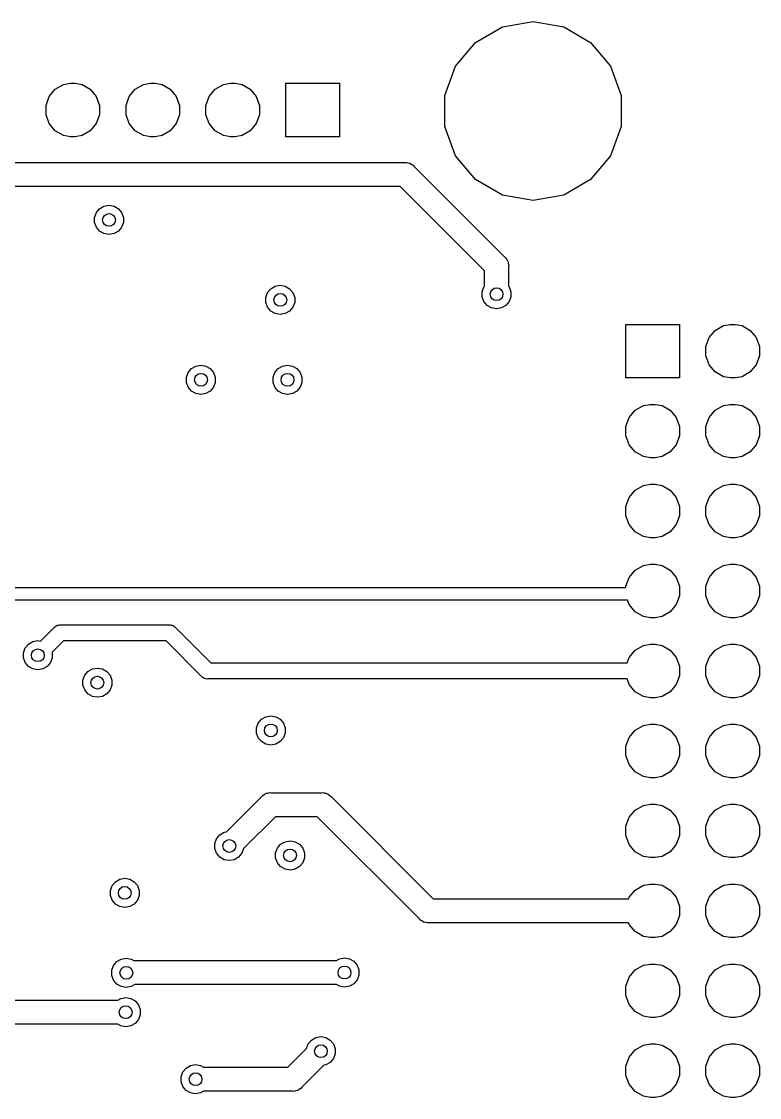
# Model space of a CAD drawing. Extents: x 91.8 to 190.2, y -113.9 to -59.9.
# Drawn here: x 164.84 to 188.28, y -94.12 to -59.94 of the extents above; entities that cross this region are included whole.
import ezdxf

# ---------------------------------------------------------------- set-up
doc = ezdxf.new("R2010")
doc.units = 0
doc.header["$MEASUREMENT"] = 0
doc.layers.add('BLACK', color=7, linetype='CONTINUOUS')

msp = doc.modelspace()

# ---------------------------------------------------------------- linework, layer by layer
at = {"layer": 'BLACK', "linetype": 'CONTINUOUS'}
for p, q in [((179.262, -60.602), (180.118, -60.1083)), ((180.118, -60.1083), (181.09, -59.9368)), ((181.09, -59.9368), (182.062, -60.1083)), ((182.062, -60.1083), (182.918, -60.602)), ((178.628, -61.3584), (179.262, -60.602)), ((182.918, -60.602), (183.552, -61.3584)), ((178.29, -62.2863), (178.628, -61.3584)), ((183.552, -61.3584), (183.89, -62.2863)), ((165.723, -62.3184), (165.915, -62.0888)), ((165.915, -62.0888), (166.175, -61.9389)), ((166.175, -61.9389), (166.396, -61.9)), ((166.396, -61.9), (166.544, -61.9)), ((166.544, -61.9), (166.765, -61.9389)), ((166.765, -61.9389), (167.025, -62.0888)), ((167.025, -62.0888), (167.217, -62.3184)), ((168.263, -62.3184), (168.455, -62.0888)), ((168.455, -62.0888), (168.715, -61.9389)), ((168.715, -61.9389), (168.936, -61.9)), ((168.936, -61.9), (169.084, -61.9)), ((169.084, -61.9), (169.305, -61.9389)), ((169.305, -61.9389), (169.565, -62.0888)), ((169.565, -62.0888), (169.757, -62.3184)), ((170.803, -62.3184), (170.995, -62.0888)), ((170.995, -62.0888), (171.255, -61.9389)), ((171.255, -61.9389), (171.476, -61.9)), ((171.476, -61.9), (171.624, -61.9)), ((171.624, -61.9), (171.845, -61.9389)), ((171.845, -61.9389), (172.105, -62.0888)), ((172.105, -62.0888), (172.297, -62.3184)), ((173.24, -63.6), (173.24, -61.9)), ((173.24, -61.9), (174.94, -61.9)), ((174.94, -61.9), (174.94, -63.6)), ((165.62, -62.6001), (165.723, -62.3184)), ((167.217, -62.3184), (167.32, -62.6001)), ((168.16, -62.6001), (168.263, -62.3184)), ((169.757, -62.3184), (169.86, -62.6001)), ((170.7, -62.6001), (170.803, -62.3184)), ((172.297, -62.3184), (172.4, -62.6001)), ((178.29, -63.2737), (178.29, -62.2863)), ((183.89, -62.2863), (183.89, -63.2737)), ((165.62, -62.8999), (165.62, -62.6001)), ((167.32, -62.6001), (167.32, -62.8999)), ((168.16, -62.8999), (168.16, -62.6001)), ((169.86, -62.6001), (169.86, -62.8999)), ((170.7, -62.8999), (170.7, -62.6001)), ((172.4, -62.6001), (172.4, -62.8999)), ((165.723, -63.1816), (165.62, -62.8999)), ((165.915, -63.4112), (165.723, -63.1816)), ((167.217, -63.1816), (167.025, -63.4112)), ((167.32, -62.8999), (167.217, -63.1816)), ((168.263, -63.1816), (168.16, -62.8999)), ((168.455, -63.4112), (168.263, -63.1816)), ((169.757, -63.1816), (169.565, -63.4112)), ((169.86, -62.8999), (169.757, -63.1816)), ((170.803, -63.1816), (170.7, -62.8999)), ((170.995, -63.4112), (170.803, -63.1816)), ((172.297, -63.1816), (172.105, -63.4112)), ((172.4, -62.8999), (172.297, -63.1816)), ((166.175, -63.5611), (165.915, -63.4112)), ((166.396, -63.6), (166.175, -63.5611)), ((166.765, -63.5611), (166.544, -63.6)), ((167.025, -63.4112), (166.765, -63.5611)), ((168.715, -63.5611), (168.455, -63.4112)), ((168.936, -63.6), (168.715, -63.5611)), ((169.305, -63.5611), (169.084, -63.6)), ((169.565, -63.4112), (169.305, -63.5611)), ((171.255, -63.5611), (170.995, -63.4112)), ((171.476, -63.6), (171.255, -63.5611)), ((171.845, -63.5611), (171.624, -63.6)), ((172.105, -63.4112), (171.845, -63.5611)), ((178.628, -64.2016), (178.29, -63.2737)), ((183.89, -63.2737), (183.552, -64.2016)), ((166.544, -63.6), (166.396, -63.6)), ((169.084, -63.6), (168.936, -63.6)), ((171.624, -63.6), (171.476, -63.6)), ((174.94, -63.6), (173.24, -63.6)), ((179.262, -64.958), (178.628, -64.2016)), ((183.552, -64.2016), (182.918, -64.958)), ((159.856, -64.419), (177.013, -64.419)), ((177.013, -64.419), (177.064, -64.4146)), ((177.064, -64.4146), (177.113, -64.4277)), ((177.113, -64.4277), (177.162, -64.4365)), ((177.162, -64.4365), (177.177, -64.445)), ((177.177, -64.445), (177.194, -64.4494)), ((177.194, -64.4494), (177.235, -64.4784)), ((177.235, -64.4784), (177.279, -64.5036)), ((177.279, -64.5036), (177.311, -64.5424)), ((177.311, -64.5424), (180.188, -67.4188)), ((176.872, -65.181), (159.715, -65.181)), ((179.549, -67.8578), (176.872, -65.181)), ((180.118, -65.4517), (179.262, -64.958)), ((182.918, -64.958), (182.062, -65.4517)), ((181.09, -65.6232), (180.118, -65.4517)), ((182.062, -65.4517), (181.09, -65.6232)), ((167.218, -66.0079), (167.322, -65.8844)), ((167.322, -65.8844), (167.461, -65.8037)), ((167.461, -65.8037), (167.62, -65.7757)), ((167.62, -65.7757), (167.779, -65.8037)), ((167.779, -65.8037), (167.918, -65.8844)), ((167.918, -65.8844), (168.022, -66.0079)), ((167.163, -66.1594), (167.218, -66.0079)), ((167.163, -66.3206), (167.163, -66.1594)), ((168.022, -66.0079), (168.077, -66.1594)), ((168.077, -66.1594), (168.077, -66.3206)), ((167.218, -66.4721), (167.163, -66.3206)), ((167.322, -66.5956), (167.218, -66.4721)), ((167.461, -66.6763), (167.322, -66.5956)), ((167.918, -66.5956), (167.779, -66.6763)), ((168.022, -66.4721), (167.918, -66.5956)), ((168.077, -66.3206), (168.022, -66.4721)), ((167.62, -66.7043), (167.461, -66.6763)), ((167.779, -66.6763), (167.62, -66.7043)), ((180.188, -67.4188), (180.226, -67.4513)), ((180.226, -67.4513), (180.252, -67.4951)), ((180.252, -67.4951), (180.281, -67.5365)), ((180.281, -67.5365), (180.285, -67.5529)), ((180.285, -67.5529), (180.294, -67.5677)), ((180.294, -67.5677), (180.302, -67.6175)), ((180.302, -67.6175), (180.315, -67.6663)), ((180.315, -67.6663), (180.311, -67.7166)), ((179.549, -68.3428), (179.549, -67.8578)), ((180.311, -67.7166), (180.311, -68.3428)), ((172.762, -68.4244), (172.901, -68.3437)), ((172.901, -68.3437), (173.06, -68.3157)), ((173.06, -68.3157), (173.219, -68.3437)), ((173.219, -68.3437), (173.358, -68.4244)), ((179.528, -68.3679), (179.549, -68.3428)), ((180.311, -68.3428), (180.332, -68.3679)), ((172.603, -68.6994), (172.658, -68.5479)), ((172.603, -68.8606), (172.603, -68.6994)), ((172.658, -68.5479), (172.762, -68.4244)), ((173.358, -68.4244), (173.462, -68.5479)), ((173.462, -68.5479), (173.517, -68.6994)), ((173.517, -68.6994), (173.517, -68.8606)), ((179.473, -68.5194), (179.528, -68.3679)), ((179.473, -68.6806), (179.473, -68.5194)), ((179.528, -68.8321), (179.473, -68.6806)), ((180.332, -68.3679), (180.387, -68.5194)), ((180.387, -68.6806), (180.332, -68.8321)), ((180.387, -68.5194), (180.387, -68.6806)), ((172.658, -69.0121), (172.603, -68.8606)), ((172.762, -69.1356), (172.658, -69.0121)), ((173.462, -69.0121), (173.358, -69.1356)), ((173.517, -68.8606), (173.462, -69.0121)), ((179.632, -68.9556), (179.528, -68.8321)), ((179.771, -69.0363), (179.632, -68.9556)), ((179.93, -69.0643), (179.771, -69.0363)), ((180.089, -69.0363), (179.93, -69.0643)), ((180.228, -68.9556), (180.089, -69.0363)), ((180.332, -68.8321), (180.228, -68.9556)), ((172.901, -69.2163), (172.762, -69.1356)), ((173.06, -69.2443), (172.901, -69.2163)), ((173.219, -69.2163), (173.06, -69.2443)), ((173.358, -69.1356), (173.219, -69.2163)), ((184.04, -71.26), (184.04, -69.56)), ((184.04, -69.56), (185.74, -69.56)), ((185.74, -69.56), (185.74, -71.26)), ((186.875, -69.7488), (187.135, -69.5989)), ((187.135, -69.5989), (187.356, -69.56)), ((187.356, -69.56), (187.504, -69.56)), ((187.504, -69.56), (187.725, -69.5989)), ((187.725, -69.5989), (187.985, -69.7488)), ((186.58, -70.2601), (186.683, -69.9784)), ((186.683, -69.9784), (186.875, -69.7488)), ((187.985, -69.7488), (188.177, -69.9784)), ((188.177, -69.9784), (188.28, -70.2601)), ((186.58, -70.5599), (186.58, -70.2601)), ((188.28, -70.2601), (188.28, -70.5599)), ((186.683, -70.8416), (186.58, -70.5599)), ((188.28, -70.5599), (188.177, -70.8416)), ((170.083, -71.2394), (170.138, -71.0879)), ((170.138, -71.0879), (170.242, -70.9644)), ((170.242, -70.9644), (170.381, -70.8837)), ((170.381, -70.8837), (170.54, -70.8557)), ((170.54, -70.8557), (170.699, -70.8837)), ((170.699, -70.8837), (170.838, -70.9644)), ((170.838, -70.9644), (170.942, -71.0879)), ((170.942, -71.0879), (170.997, -71.2394)), ((172.833, -71.2394), (172.888, -71.0879)), ((172.888, -71.0879), (172.992, -70.9644)), ((172.992, -70.9644), (173.131, -70.8837)), ((173.131, -70.8837), (173.29, -70.8557)), ((173.29, -70.8557), (173.449, -70.8837)), ((173.449, -70.8837), (173.588, -70.9644)), ((173.588, -70.9644), (173.692, -71.0879)), ((173.692, -71.0879), (173.747, -71.2394)), ((186.875, -71.0712), (186.683, -70.8416)), ((187.135, -71.2211), (186.875, -71.0712)), ((187.985, -71.0712), (187.725, -71.2211)), ((188.177, -70.8416), (187.985, -71.0712)), ((170.083, -71.4006), (170.083, -71.2394)), ((170.138, -71.5521), (170.083, -71.4006)), ((170.997, -71.4006), (170.942, -71.5521)), ((170.997, -71.2394), (170.997, -71.4006)), ((172.833, -71.4006), (172.833, -71.2394)), ((172.888, -71.5521), (172.833, -71.4006)), ((173.747, -71.4006), (173.692, -71.5521)), ((173.747, -71.2394), (173.747, -71.4006)), ((185.74, -71.26), (184.04, -71.26)), ((187.356, -71.26), (187.135, -71.2211)), ((187.504, -71.26), (187.356, -71.26)), ((187.725, -71.2211), (187.504, -71.26)), ((170.242, -71.6756), (170.138, -71.5521)), ((170.381, -71.7563), (170.242, -71.6756)), ((170.54, -71.7843), (170.381, -71.7563)), ((170.699, -71.7563), (170.54, -71.7843)), ((170.838, -71.6756), (170.699, -71.7563)), ((170.942, -71.5521), (170.838, -71.6756)), ((172.992, -71.6756), (172.888, -71.5521)), ((173.131, -71.7563), (172.992, -71.6756)), ((173.29, -71.7843), (173.131, -71.7563)), ((173.449, -71.7563), (173.29, -71.7843)), ((173.588, -71.6756), (173.449, -71.7563)), ((173.692, -71.5521), (173.588, -71.6756)), ((184.595, -72.1389), (184.816, -72.1)), ((184.816, -72.1), (184.964, -72.1)), ((184.964, -72.1), (185.185, -72.1389)), ((187.135, -72.1389), (187.356, -72.1)), ((187.356, -72.1), (187.504, -72.1)), ((187.504, -72.1), (187.725, -72.1389)), ((184.143, -72.5184), (184.335, -72.2888)), ((184.335, -72.2888), (184.595, -72.1389)), ((185.185, -72.1389), (185.445, -72.2888)), ((185.445, -72.2888), (185.637, -72.5184)), ((186.683, -72.5184), (186.875, -72.2888)), ((186.875, -72.2888), (187.135, -72.1389)), ((187.725, -72.1389), (187.985, -72.2888)), ((187.985, -72.2888), (188.177, -72.5184)), ((184.04, -72.8001), (184.143, -72.5184)), ((184.04, -73.0999), (184.04, -72.8001)), ((185.637, -72.5184), (185.74, -72.8001)), ((185.74, -72.8001), (185.74, -73.0999)), ((186.58, -72.8001), (186.683, -72.5184)), ((186.58, -73.0999), (186.58, -72.8001)), ((188.177, -72.5184), (188.28, -72.8001)), ((188.28, -72.8001), (188.28, -73.0999)), ((184.143, -73.3816), (184.04, -73.0999)), ((185.74, -73.0999), (185.637, -73.3816)), ((186.683, -73.3816), (186.58, -73.0999)), ((188.28, -73.0999), (188.177, -73.3816)), ((184.335, -73.6112), (184.143, -73.3816)), ((185.637, -73.3816), (185.445, -73.6112)), ((186.875, -73.6112), (186.683, -73.3816)), ((188.177, -73.3816), (187.985, -73.6112)), ((184.595, -73.7611), (184.335, -73.6112)), ((184.816, -73.8), (184.595, -73.7611)), ((184.964, -73.8), (184.816, -73.8)), ((185.185, -73.7611), (184.964, -73.8)), ((185.445, -73.6112), (185.185, -73.7611)), ((187.135, -73.7611), (186.875, -73.6112)), ((187.356, -73.8), (187.135, -73.7611)), ((187.504, -73.8), (187.356, -73.8)), ((187.725, -73.7611), (187.504, -73.8)), ((187.985, -73.6112), (187.725, -73.7611)), ((184.143, -75.0584), (184.335, -74.8288)), ((184.335, -74.8288), (184.595, -74.6789)), ((184.595, -74.6789), (184.816, -74.64)), ((184.816, -74.64), (184.964, -74.64)), ((184.964, -74.64), (185.185, -74.6789)), ((185.185, -74.6789), (185.445, -74.8288)), ((185.445, -74.8288), (185.637, -75.0584)), ((186.683, -75.0584), (186.875, -74.8288)), ((186.875, -74.8288), (187.135, -74.6789)), ((187.135, -74.6789), (187.356, -74.64)), ((187.356, -74.64), (187.504, -74.64)), ((187.504, -74.64), (187.725, -74.6789)), ((187.725, -74.6789), (187.985, -74.8288)), ((187.985, -74.8288), (188.177, -75.0584)), ((184.04, -75.3401), (184.143, -75.0584)), ((185.637, -75.0584), (185.74, -75.3401)), ((186.58, -75.3401), (186.683, -75.0584)), ((188.177, -75.0584), (188.28, -75.3401)), ((184.04, -75.6399), (184.04, -75.3401)), ((185.74, -75.3401), (185.74, -75.6399)), ((186.58, -75.6399), (186.58, -75.3401)), ((188.28, -75.3401), (188.28, -75.6399)), ((184.143, -75.9216), (184.04, -75.6399)), ((185.74, -75.6399), (185.637, -75.9216)), ((186.683, -75.9216), (186.58, -75.6399)), ((188.28, -75.6399), (188.177, -75.9216)), ((184.335, -76.1512), (184.143, -75.9216)), ((184.595, -76.3011), (184.335, -76.1512)), ((185.445, -76.1512), (185.185, -76.3011)), ((185.637, -75.9216), (185.445, -76.1512)), ((186.875, -76.1512), (186.683, -75.9216)), ((187.135, -76.3011), (186.875, -76.1512)), ((187.985, -76.1512), (187.725, -76.3011)), ((188.177, -75.9216), (187.985, -76.1512)), ((184.816, -76.34), (184.595, -76.3011)), ((184.964, -76.34), (184.816, -76.34)), ((185.185, -76.3011), (184.964, -76.34)), ((187.356, -76.34), (187.135, -76.3011)), ((187.504, -76.34), (187.356, -76.34)), ((187.725, -76.3011), (187.504, -76.34)), ((184.335, -77.3688), (184.595, -77.2189)), ((184.595, -77.2189), (184.816, -77.18)), ((184.816, -77.18), (184.964, -77.18)), ((184.964, -77.18), (185.185, -77.2189)), ((185.185, -77.2189), (185.445, -77.3688)), ((186.875, -77.3688), (187.135, -77.2189)), ((187.135, -77.2189), (187.356, -77.18)), ((187.356, -77.18), (187.504, -77.18)), ((187.504, -77.18), (187.725, -77.2189)), ((187.725, -77.2189), (187.985, -77.3688)), ((184.143, -77.5984), (184.335, -77.3688)), ((185.445, -77.3688), (185.637, -77.5984)), ((186.683, -77.5984), (186.875, -77.3688)), ((187.985, -77.3688), (188.177, -77.5984)), ((164.539, -77.9168), (184.04, -77.9168)), ((184.04, -77.8801), (184.143, -77.5984)), ((184.04, -77.9168), (184.04, -77.8801)), ((185.637, -77.5984), (185.74, -77.8801)), ((185.74, -77.8801), (185.74, -78.1799)), ((186.58, -77.8801), (186.683, -77.5984)), ((186.58, -78.1799), (186.58, -77.8801)), ((188.177, -77.5984), (188.28, -77.8801)), ((188.28, -77.8801), (188.28, -78.1799)), ((185.74, -78.1799), (185.637, -78.4616)), ((186.683, -78.4616), (186.58, -78.1799)), ((188.28, -78.1799), (188.177, -78.4616)), ((184.092, -78.3232), (164.614, -78.3232)), ((184.143, -78.4616), (184.092, -78.3232)), ((184.335, -78.6912), (184.143, -78.4616)), ((185.637, -78.4616), (185.445, -78.6912)), ((186.875, -78.6912), (186.683, -78.4616)), ((188.177, -78.4616), (187.985, -78.6912)), ((184.595, -78.8411), (184.335, -78.6912)), ((184.816, -78.88), (184.595, -78.8411)), ((184.964, -78.88), (184.816, -78.88)), ((185.185, -78.8411), (184.964, -78.88)), ((185.445, -78.6912), (185.185, -78.8411)), ((187.135, -78.8411), (186.875, -78.6912)), ((187.356, -78.88), (187.135, -78.8411)), ((187.504, -78.88), (187.356, -78.88)), ((187.725, -78.8411), (187.504, -78.88)), ((187.985, -78.6912), (187.725, -78.8411)), ((165.449, -79.6215), (165.883, -79.1882)), ((165.883, -79.1882), (165.904, -79.1624)), ((165.904, -79.1624), (165.933, -79.1456)), ((165.933, -79.1456), (165.961, -79.1262)), ((165.961, -79.1262), (165.972, -79.1233)), ((165.972, -79.1233), (165.982, -79.1176)), ((165.982, -79.1176), (166.015, -79.1118)), ((166.015, -79.1118), (166.048, -79.1031)), ((166.048, -79.1031), (166.081, -79.106)), ((166.081, -79.106), (169.529, -79.106)), ((169.529, -79.106), (169.562, -79.1031)), ((169.562, -79.1031), (169.595, -79.1118)), ((169.595, -79.1118), (169.628, -79.1176)), ((169.628, -79.1176), (169.638, -79.1233)), ((169.638, -79.1233), (169.649, -79.1262)), ((169.649, -79.1262), (169.677, -79.1456)), ((169.677, -79.1456), (169.706, -79.1624)), ((169.706, -79.1624), (169.727, -79.1882)), ((169.727, -79.1882), (170.855, -80.316)), ((165.062, -79.7144), (165.201, -79.6337)), ((165.201, -79.6337), (165.36, -79.6057)), ((165.36, -79.6057), (165.449, -79.6215)), ((166.175, -79.614), (165.813, -79.9766)), ((169.435, -79.614), (166.175, -79.614)), ((170.563, -80.7418), (169.435, -79.614)), ((164.903, -79.9894), (164.958, -79.8379)), ((164.958, -79.8379), (165.062, -79.7144)), ((165.813, -79.9766), (165.817, -79.9894)), ((184.143, -80.1384), (184.335, -79.9088)), ((184.335, -79.9088), (184.595, -79.7589)), ((184.595, -79.7589), (184.816, -79.72)), ((184.816, -79.72), (184.964, -79.72)), ((184.964, -79.72), (185.185, -79.7589)), ((185.185, -79.7589), (185.445, -79.9088)), ((185.445, -79.9088), (185.637, -80.1384)), ((186.683, -80.1384), (186.875, -79.9088)), ((186.875, -79.9088), (187.135, -79.7589)), ((187.135, -79.7589), (187.356, -79.72)), ((187.356, -79.72), (187.504, -79.72)), ((187.504, -79.72), (187.725, -79.7589)), ((187.725, -79.7589), (187.985, -79.9088)), ((187.985, -79.9088), (188.177, -80.1384)), ((164.903, -80.1506), (164.903, -79.9894)), ((164.958, -80.3021), (164.903, -80.1506)), ((165.062, -80.4256), (164.958, -80.3021)), ((165.762, -80.3021), (165.658, -80.4256)), ((165.817, -80.1506), (165.762, -80.3021)), ((165.817, -79.9894), (165.817, -80.1506)), ((170.855, -80.316), (184.078, -80.316)), ((184.078, -80.316), (184.143, -80.1384)), ((185.637, -80.1384), (185.74, -80.4201)), ((186.58, -80.4201), (186.683, -80.1384)), ((188.177, -80.1384), (188.28, -80.4201)), ((165.201, -80.5063), (165.062, -80.4256)), ((165.36, -80.5343), (165.201, -80.5063)), ((165.519, -80.5063), (165.36, -80.5343)), ((165.658, -80.4256), (165.519, -80.5063)), ((166.848, -80.7079), (166.952, -80.5844)), ((166.952, -80.5844), (167.091, -80.5037)), ((167.091, -80.5037), (167.25, -80.4757)), ((167.25, -80.4757), (167.409, -80.5037)), ((167.409, -80.5037), (167.548, -80.5844)), ((167.548, -80.5844), (167.652, -80.7079)), ((185.74, -80.4201), (185.74, -80.7199)), ((186.58, -80.7199), (186.58, -80.4201)), ((188.28, -80.4201), (188.28, -80.7199)), ((166.793, -80.8594), (166.848, -80.7079)), ((166.793, -81.0206), (166.793, -80.8594)), ((167.652, -80.7079), (167.707, -80.8594)), ((167.707, -80.8594), (167.707, -81.0206)), ((170.584, -80.7676), (170.563, -80.7418)), ((170.613, -80.7844), (170.584, -80.7676)), ((170.641, -80.8038), (170.613, -80.7844)), ((170.652, -80.8067), (170.641, -80.8038)), ((170.662, -80.8124), (170.652, -80.8067)), ((170.695, -80.8182), (170.662, -80.8124)), ((170.728, -80.8269), (170.695, -80.8182)), ((170.761, -80.824), (170.728, -80.8269)), ((184.078, -80.824), (170.761, -80.824)), ((184.143, -81.0016), (184.078, -80.824)), ((184.335, -81.2312), (184.143, -81.0016)), ((185.637, -81.0016), (185.445, -81.2312)), ((185.74, -80.7199), (185.637, -81.0016)), ((186.683, -81.0016), (186.58, -80.7199)), ((186.875, -81.2312), (186.683, -81.0016)), ((188.177, -81.0016), (187.985, -81.2312)), ((188.28, -80.7199), (188.177, -81.0016)), ((166.848, -81.1721), (166.793, -81.0206)), ((166.952, -81.2956), (166.848, -81.1721)), ((167.091, -81.3763), (166.952, -81.2956)), ((167.548, -81.2956), (167.409, -81.3763)), ((167.652, -81.1721), (167.548, -81.2956)), ((167.707, -81.0206), (167.652, -81.1721)), ((184.595, -81.3811), (184.335, -81.2312)), ((185.445, -81.2312), (185.185, -81.3811)), ((187.135, -81.3811), (186.875, -81.2312)), ((187.985, -81.2312), (187.725, -81.3811)), ((167.25, -81.4043), (167.091, -81.3763)), ((167.409, -81.3763), (167.25, -81.4043)), ((184.816, -81.42), (184.595, -81.3811)), ((184.964, -81.42), (184.816, -81.42)), ((185.185, -81.3811), (184.964, -81.42)), ((187.356, -81.42), (187.135, -81.3811)), ((187.504, -81.42), (187.356, -81.42)), ((187.725, -81.3811), (187.504, -81.42)), ((172.462, -82.1044), (172.601, -82.0237)), ((172.601, -82.0237), (172.76, -81.9957)), ((172.76, -81.9957), (172.919, -82.0237)), ((172.919, -82.0237), (173.058, -82.1044)), ((172.303, -82.3794), (172.358, -82.2279)), ((172.303, -82.5406), (172.303, -82.3794)), ((172.358, -82.2279), (172.462, -82.1044)), ((173.058, -82.1044), (173.162, -82.2279)), ((173.162, -82.2279), (173.217, -82.3794)), ((173.217, -82.3794), (173.217, -82.5406)), ((184.335, -82.4488), (184.595, -82.2989)), ((184.595, -82.2989), (184.816, -82.26)), ((184.816, -82.26), (184.964, -82.26)), ((184.964, -82.26), (185.185, -82.2989)), ((185.185, -82.2989), (185.445, -82.4488)), ((186.875, -82.4488), (187.135, -82.2989)), ((187.135, -82.2989), (187.356, -82.26)), ((187.356, -82.26), (187.504, -82.26)), ((187.504, -82.26), (187.725, -82.2989)), ((187.725, -82.2989), (187.985, -82.4488)), ((172.358, -82.6921), (172.303, -82.5406)), ((172.462, -82.8156), (172.358, -82.6921)), ((173.162, -82.6921), (173.058, -82.8156)), ((173.217, -82.5406), (173.162, -82.6921)), ((184.04, -82.9601), (184.143, -82.6784)), ((184.143, -82.6784), (184.335, -82.4488)), ((185.445, -82.4488), (185.637, -82.6784)), ((185.637, -82.6784), (185.74, -82.9601)), ((186.58, -82.9601), (186.683, -82.6784)), ((186.683, -82.6784), (186.875, -82.4488)), ((187.985, -82.4488), (188.177, -82.6784)), ((188.177, -82.6784), (188.28, -82.9601)), ((172.601, -82.8963), (172.462, -82.8156)), ((172.76, -82.9243), (172.601, -82.8963)), ((172.919, -82.8963), (172.76, -82.9243)), ((173.058, -82.8156), (172.919, -82.8963)), ((184.04, -83.2599), (184.04, -82.9601)), ((185.74, -82.9601), (185.74, -83.2599)), ((186.58, -83.2599), (186.58, -82.9601)), ((188.28, -82.9601), (188.28, -83.2599)), ((184.143, -83.5416), (184.04, -83.2599)), ((185.74, -83.2599), (185.637, -83.5416)), ((186.683, -83.5416), (186.58, -83.2599)), ((188.28, -83.2599), (188.177, -83.5416)), ((184.335, -83.7712), (184.143, -83.5416)), ((185.637, -83.5416), (185.445, -83.7712)), ((186.875, -83.7712), (186.683, -83.5416)), ((188.177, -83.5416), (187.985, -83.7712)), ((184.595, -83.9211), (184.335, -83.7712)), ((184.816, -83.96), (184.595, -83.9211)), ((184.964, -83.96), (184.816, -83.96)), ((185.185, -83.9211), (184.964, -83.96)), ((185.445, -83.7712), (185.185, -83.9211)), ((187.135, -83.9211), (186.875, -83.7712)), ((187.356, -83.96), (187.135, -83.9211)), ((187.504, -83.96), (187.356, -83.96)), ((187.725, -83.9211), (187.504, -83.96)), ((187.985, -83.7712), (187.725, -83.9211)), ((171.349, -85.6817), (172.469, -84.5624)), ((172.469, -84.5624), (172.501, -84.5236)), ((172.501, -84.5236), (172.545, -84.4984)), ((172.545, -84.4984), (172.586, -84.4694)), ((172.586, -84.4694), (172.603, -84.465)), ((172.603, -84.465), (172.618, -84.4565)), ((172.618, -84.4565), (172.667, -84.4477)), ((172.667, -84.4477), (172.716, -84.4346)), ((172.716, -84.4346), (172.767, -84.439)), ((172.767, -84.439), (174.373, -84.439)), ((174.373, -84.439), (174.424, -84.4346)), ((174.424, -84.4346), (174.473, -84.4477)), ((174.473, -84.4477), (174.522, -84.4565)), ((174.522, -84.4565), (174.537, -84.465)), ((174.537, -84.465), (174.553, -84.4694)), ((174.553, -84.4694), (174.595, -84.4984)), ((174.595, -84.4984), (174.639, -84.5236)), ((174.639, -84.5236), (174.671, -84.5624)), ((174.671, -84.5624), (177.918, -87.809)), ((184.143, -85.2184), (184.335, -84.9888)), ((184.335, -84.9888), (184.595, -84.8389)), ((184.595, -84.8389), (184.816, -84.8)), ((184.816, -84.8), (184.964, -84.8)), ((184.964, -84.8), (185.185, -84.8389)), ((185.185, -84.8389), (185.445, -84.9888)), ((185.445, -84.9888), (185.637, -85.2184)), ((186.683, -85.2184), (186.875, -84.9888)), ((186.875, -84.9888), (187.135, -84.8389)), ((187.135, -84.8389), (187.356, -84.8)), ((187.356, -84.8), (187.504, -84.8)), ((187.504, -84.8), (187.725, -84.8389)), ((187.725, -84.8389), (187.985, -84.9888)), ((187.985, -84.9888), (188.177, -85.2184)), ((172.908, -85.201), (171.897, -86.2122)), ((174.232, -85.201), (172.908, -85.201)), ((177.479, -88.4476), (174.232, -85.201)), ((184.04, -85.5001), (184.143, -85.2184)), ((185.637, -85.2184), (185.74, -85.5001)), ((186.58, -85.5001), (186.683, -85.2184)), ((188.177, -85.2184), (188.28, -85.5001)), ((171.038, -85.8979), (171.142, -85.7744)), ((171.142, -85.7744), (171.281, -85.6937)), ((171.281, -85.6937), (171.349, -85.6817)), ((184.04, -85.7999), (184.04, -85.5001)), ((185.74, -85.5001), (185.74, -85.7999)), ((186.58, -85.7999), (186.58, -85.5001)), ((188.28, -85.5001), (188.28, -85.7999)), ((170.983, -86.0494), (171.038, -85.8979)), ((170.983, -86.2106), (170.983, -86.0494)), ((172.968, -86.1979), (173.072, -86.0744)), ((173.072, -86.0744), (173.211, -85.9937)), ((173.211, -85.9937), (173.37, -85.9657)), ((173.37, -85.9657), (173.529, -85.9937)), ((173.529, -85.9937), (173.668, -86.0744)), ((173.668, -86.0744), (173.772, -86.1979)), ((184.143, -86.0816), (184.04, -85.7999)), ((184.335, -86.3112), (184.143, -86.0816)), ((185.637, -86.0816), (185.445, -86.3112)), ((185.74, -85.7999), (185.637, -86.0816)), ((186.683, -86.0816), (186.58, -85.7999)), ((186.875, -86.3112), (186.683, -86.0816)), ((188.177, -86.0816), (187.985, -86.3112)), ((188.28, -85.7999), (188.177, -86.0816)), ((171.038, -86.3621), (170.983, -86.2106)), ((171.142, -86.4856), (171.038, -86.3621)), ((171.842, -86.3621), (171.738, -86.4856)), ((171.897, -86.2122), (171.842, -86.3621)), ((172.913, -86.3494), (172.968, -86.1979)), ((172.913, -86.5106), (172.913, -86.3494)), ((173.772, -86.1979), (173.827, -86.3494)), ((173.827, -86.3494), (173.827, -86.5106)), ((184.595, -86.4611), (184.335, -86.3112)), ((184.816, -86.5), (184.595, -86.4611)), ((185.185, -86.4611), (184.964, -86.5)), ((185.445, -86.3112), (185.185, -86.4611)), ((187.135, -86.4611), (186.875, -86.3112)), ((187.356, -86.5), (187.135, -86.4611)), ((187.725, -86.4611), (187.504, -86.5)), ((187.985, -86.3112), (187.725, -86.4611)), ((171.281, -86.5663), (171.142, -86.4856)), ((171.44, -86.5943), (171.281, -86.5663)), ((171.599, -86.5663), (171.44, -86.5943)), ((171.738, -86.4856), (171.599, -86.5663)), ((172.968, -86.6621), (172.913, -86.5106)), ((173.072, -86.7856), (172.968, -86.6621)), ((173.211, -86.8663), (173.072, -86.7856)), ((173.668, -86.7856), (173.529, -86.8663)), ((173.772, -86.6621), (173.668, -86.7856)), ((173.827, -86.5106), (173.772, -86.6621)), ((184.964, -86.5), (184.816, -86.5)), ((187.504, -86.5), (187.356, -86.5)), ((167.961, -87.1837), (168.12, -87.1557)), ((168.12, -87.1557), (168.279, -87.1837)), ((173.37, -86.8943), (173.211, -86.8663)), ((173.529, -86.8663), (173.37, -86.8943)), ((167.663, -87.5394), (167.718, -87.3879)), ((167.718, -87.3879), (167.822, -87.2644)), ((167.822, -87.2644), (167.961, -87.1837)), ((168.279, -87.1837), (168.418, -87.2644)), ((168.418, -87.2644), (168.522, -87.3879)), ((168.522, -87.3879), (168.577, -87.5394)), ((184.335, -87.5288), (184.595, -87.3789)), ((184.595, -87.3789), (184.816, -87.34)), ((184.816, -87.34), (184.964, -87.34)), ((184.964, -87.34), (185.185, -87.3789)), ((185.185, -87.3789), (185.445, -87.5288)), ((186.875, -87.5288), (187.135, -87.3789)), ((187.135, -87.3789), (187.356, -87.34)), ((187.356, -87.34), (187.504, -87.34)), ((187.504, -87.34), (187.725, -87.3789)), ((187.725, -87.3789), (187.985, -87.5288)), ((167.663, -87.7006), (167.663, -87.5394)), ((167.718, -87.8521), (167.663, -87.7006)), ((168.577, -87.7006), (168.522, -87.8521)), ((168.577, -87.5394), (168.577, -87.7006)), ((177.918, -87.809), (184.124, -87.809)), ((184.124, -87.809), (184.143, -87.7584)), ((184.143, -87.7584), (184.335, -87.5288)), ((185.445, -87.5288), (185.637, -87.7584)), ((185.637, -87.7584), (185.74, -88.0401)), ((186.58, -88.0401), (186.683, -87.7584)), ((186.683, -87.7584), (186.875, -87.5288)), ((187.985, -87.5288), (188.177, -87.7584)), ((188.177, -87.7584), (188.28, -88.0401)), ((167.822, -87.9756), (167.718, -87.8521)), ((167.961, -88.0563), (167.822, -87.9756)), ((168.12, -88.0843), (167.961, -88.0563)), ((168.279, -88.0563), (168.12, -88.0843)), ((168.418, -87.9756), (168.279, -88.0563)), ((168.522, -87.8521), (168.418, -87.9756)), ((185.74, -88.0401), (185.74, -88.3399)), ((186.58, -88.3399), (186.58, -88.0401)), ((188.28, -88.0401), (188.28, -88.3399)), ((177.511, -88.4864), (177.479, -88.4476)), ((177.555, -88.5116), (177.511, -88.4864)), ((177.596, -88.5406), (177.555, -88.5116)), ((185.74, -88.3399), (185.637, -88.6216)), ((186.683, -88.6216), (186.58, -88.3399)), ((188.28, -88.3399), (188.177, -88.6216)), ((177.613, -88.545), (177.596, -88.5406)), ((177.628, -88.5535), (177.613, -88.545)), ((177.677, -88.5623), (177.628, -88.5535)), ((177.726, -88.5754), (177.677, -88.5623)), ((177.777, -88.571), (177.726, -88.5754)), ((184.124, -88.571), (177.777, -88.571)), ((184.143, -88.6216), (184.124, -88.571)), ((184.335, -88.8512), (184.143, -88.6216)), ((184.595, -89.0011), (184.335, -88.8512)), ((185.445, -88.8512), (185.185, -89.0011)), ((185.637, -88.6216), (185.445, -88.8512)), ((186.875, -88.8512), (186.683, -88.6216)), ((187.135, -89.0011), (186.875, -88.8512)), ((187.985, -88.8512), (187.725, -89.0011)), ((188.177, -88.6216), (187.985, -88.8512)), ((184.816, -89.04), (184.595, -89.0011)), ((184.964, -89.04), (184.816, -89.04)), ((185.185, -89.0011), (184.964, -89.04)), ((187.356, -89.04), (187.135, -89.0011)), ((187.504, -89.04), (187.356, -89.04)), ((187.725, -89.0011), (187.504, -89.04)), ((167.768, -89.9279), (167.872, -89.8044)), ((167.872, -89.8044), (168.011, -89.7237)), ((168.011, -89.7237), (168.17, -89.6957)), ((168.17, -89.6957), (168.329, -89.7237)), ((168.329, -89.7237), (168.407, -89.769)), ((168.407, -89.769), (174.846, -89.769)), ((174.846, -89.769), (174.941, -89.7137)), ((174.941, -89.7137), (175.1, -89.6857)), ((175.1, -89.6857), (175.259, -89.7137)), ((175.259, -89.7137), (175.398, -89.7944)), ((175.398, -89.7944), (175.502, -89.9179)), ((184.595, -89.9189), (184.816, -89.88)), ((184.816, -89.88), (184.964, -89.88)), ((184.964, -89.88), (185.185, -89.9189)), ((187.135, -89.9189), (187.356, -89.88)), ((187.356, -89.88), (187.504, -89.88)), ((187.504, -89.88), (187.725, -89.9189)), ((167.713, -90.0794), (167.768, -89.9279)), ((167.713, -90.2406), (167.713, -90.0794)), ((167.768, -90.3921), (167.713, -90.2406)), ((175.502, -89.9179), (175.557, -90.0694)), ((175.557, -90.2306), (175.502, -90.3821)), ((175.557, -90.0694), (175.557, -90.2306)), ((184.143, -90.2984), (184.335, -90.0688)), ((184.335, -90.0688), (184.595, -89.9189)), ((185.185, -89.9189), (185.445, -90.0688)), ((185.445, -90.0688), (185.637, -90.2984)), ((186.683, -90.2984), (186.875, -90.0688)), ((186.875, -90.0688), (187.135, -89.9189)), ((187.725, -89.9189), (187.985, -90.0688)), ((187.985, -90.0688), (188.177, -90.2984)), ((167.872, -90.5156), (167.768, -90.3921)), ((168.011, -90.5963), (167.872, -90.5156)), ((168.442, -90.531), (168.329, -90.5963)), ((174.846, -90.531), (168.442, -90.531)), ((174.941, -90.5863), (174.846, -90.531)), ((175.398, -90.5056), (175.259, -90.5863)), ((175.502, -90.3821), (175.398, -90.5056)), ((184.04, -90.5801), (184.143, -90.2984)), ((184.04, -90.8799), (184.04, -90.5801)), ((185.637, -90.2984), (185.74, -90.5801)), ((185.74, -90.5801), (185.74, -90.8799)), ((186.58, -90.5801), (186.683, -90.2984)), ((186.58, -90.8799), (186.58, -90.5801)), ((188.177, -90.2984), (188.28, -90.5801)), ((188.28, -90.5801), (188.28, -90.8799)), ((168.17, -90.6243), (168.011, -90.5963)), ((168.329, -90.5963), (168.17, -90.6243)), ((175.1, -90.6143), (174.941, -90.5863)), ((175.259, -90.5863), (175.1, -90.6143)), ((184.143, -91.1616), (184.04, -90.8799)), ((185.74, -90.8799), (185.637, -91.1616)), ((186.683, -91.1616), (186.58, -90.8799)), ((188.28, -90.8799), (188.177, -91.1616)), ((161.557, -91.029), (167.896, -91.029)), ((167.896, -91.029), (167.991, -90.9737)), ((167.991, -90.9737), (168.15, -90.9457)), ((168.15, -90.9457), (168.309, -90.9737)), ((168.309, -90.9737), (168.448, -91.0544)), ((168.448, -91.0544), (168.552, -91.1779)), ((168.552, -91.1779), (168.607, -91.3294)), ((184.335, -91.3912), (184.143, -91.1616)), ((185.637, -91.1616), (185.445, -91.3912)), ((186.875, -91.3912), (186.683, -91.1616)), ((188.177, -91.1616), (187.985, -91.3912)), ((168.607, -91.4906), (168.552, -91.6421)), ((168.607, -91.3294), (168.607, -91.4906)), ((184.595, -91.5411), (184.335, -91.3912)), ((184.816, -91.58), (184.595, -91.5411)), ((184.964, -91.58), (184.816, -91.58)), ((185.185, -91.5411), (184.964, -91.58)), ((185.445, -91.3912), (185.185, -91.5411)), ((187.135, -91.5411), (186.875, -91.3912)), ((187.356, -91.58), (187.135, -91.5411)), ((187.504, -91.58), (187.356, -91.58)), ((187.725, -91.5411), (187.504, -91.58)), ((187.985, -91.3912), (187.725, -91.5411)), ((167.896, -91.791), (161.698, -91.791)), ((167.991, -91.8463), (167.896, -91.791)), ((168.15, -91.8743), (167.991, -91.8463)), ((168.309, -91.8463), (168.15, -91.8743)), ((168.448, -91.7656), (168.309, -91.8463)), ((168.552, -91.6421), (168.448, -91.7656)), ((173.948, -92.4179), (174.052, -92.2944)), ((174.052, -92.2944), (174.191, -92.2137)), ((174.191, -92.2137), (174.35, -92.1857)), ((174.35, -92.1857), (174.509, -92.2137)), ((174.509, -92.2137), (174.648, -92.2944)), ((174.648, -92.2944), (174.752, -92.4179)), ((173.302, -93.159), (173.893, -92.5678)), ((173.893, -92.5678), (173.948, -92.4179)), ((174.752, -92.4179), (174.807, -92.5694)), ((174.807, -92.5694), (174.807, -92.7306)), ((184.143, -92.8384), (184.335, -92.6088)), ((184.335, -92.6088), (184.595, -92.4589)), ((184.595, -92.4589), (184.816, -92.42)), ((184.816, -92.42), (184.964, -92.42)), ((184.964, -92.42), (185.185, -92.4589)), ((185.185, -92.4589), (185.445, -92.6088)), ((185.445, -92.6088), (185.637, -92.8384)), ((186.683, -92.8384), (186.875, -92.6088)), ((186.875, -92.6088), (187.135, -92.4589)), ((187.135, -92.4589), (187.356, -92.42)), ((187.356, -92.42), (187.504, -92.42)), ((187.504, -92.42), (187.725, -92.4589)), ((187.725, -92.4589), (187.985, -92.6088)), ((187.985, -92.6088), (188.177, -92.8384)), ((174.752, -92.8821), (174.648, -93.0056)), ((174.807, -92.7306), (174.752, -92.8821)), ((184.04, -93.1201), (184.143, -92.8384)), ((185.637, -92.8384), (185.74, -93.1201)), ((186.58, -93.1201), (186.683, -92.8384)), ((188.177, -92.8384), (188.28, -93.1201)), ((169.913, -93.4594), (169.968, -93.3079)), ((169.968, -93.3079), (170.072, -93.1844)), ((170.072, -93.1844), (170.211, -93.1037)), ((170.211, -93.1037), (170.37, -93.0757)), ((170.37, -93.0757), (170.529, -93.1037)), ((170.529, -93.1037), (170.624, -93.159)), ((170.624, -93.159), (173.302, -93.159)), ((174.441, -93.0983), (173.741, -93.7976)), ((174.509, -93.0863), (174.441, -93.0983)), ((174.648, -93.0056), (174.509, -93.0863)), ((184.04, -93.4199), (184.04, -93.1201)), ((185.74, -93.1201), (185.74, -93.4199)), ((186.58, -93.4199), (186.58, -93.1201)), ((188.28, -93.1201), (188.28, -93.4199)), ((169.913, -93.6206), (169.913, -93.4594)), ((169.968, -93.7721), (169.913, -93.6206)), ((184.143, -93.7016), (184.04, -93.4199)), ((185.74, -93.4199), (185.637, -93.7016)), ((186.683, -93.7016), (186.58, -93.4199)), ((188.28, -93.4199), (188.177, -93.7016)), ((170.072, -93.8956), (169.968, -93.7721)), ((170.211, -93.9763), (170.072, -93.8956)), ((170.37, -94.0043), (170.211, -93.9763)), ((170.529, -93.9763), (170.37, -94.0043)), ((170.624, -93.921), (170.529, -93.9763)), ((173.443, -93.921), (170.624, -93.921)), ((173.494, -93.9254), (173.443, -93.921)), ((173.543, -93.9123), (173.494, -93.9254)), ((173.592, -93.9035), (173.543, -93.9123)), ((173.607, -93.895), (173.592, -93.9035)), ((173.623, -93.8906), (173.607, -93.895)), ((173.665, -93.8616), (173.623, -93.8906)), ((173.709, -93.8364), (173.665, -93.8616)), ((173.741, -93.7976), (173.709, -93.8364)), ((184.335, -93.9312), (184.143, -93.7016)), ((184.595, -94.0811), (184.335, -93.9312)), ((185.445, -93.9312), (185.185, -94.0811)), ((185.637, -93.7016), (185.445, -93.9312)), ((186.875, -93.9312), (186.683, -93.7016)), ((187.135, -94.0811), (186.875, -93.9312)), ((187.985, -93.9312), (187.725, -94.0811)), ((188.177, -93.7016), (187.985, -93.9312)), ((184.816, -94.12), (184.595, -94.0811)), ((184.964, -94.12), (184.816, -94.12)), ((185.185, -94.0811), (184.964, -94.12)), ((187.356, -94.12), (187.135, -94.0811)), ((187.504, -94.12), (187.356, -94.12)), ((187.725, -94.0811), (187.504, -94.12))]:
    msp.add_line(p, q, dxfattribs=at)
at = {"layer": 'BLACK'}
for centre in [(167.62, -66.24), (173.06, -68.78), (179.93, -68.6), (170.54, -71.32), (173.29, -71.32), (165.36, -80.07), (167.25, -80.94), (172.76, -82.46), (171.44, -86.13), (173.37, -86.43), (168.12, -87.62), (168.17, -90.16), (175.1, -90.15), (168.15, -91.41), (174.35, -92.65), (170.37, -93.54)]:
    msp.add_circle(centre, 0.2032, dxfattribs=at)

doc.saveas('drawing.dxf')
